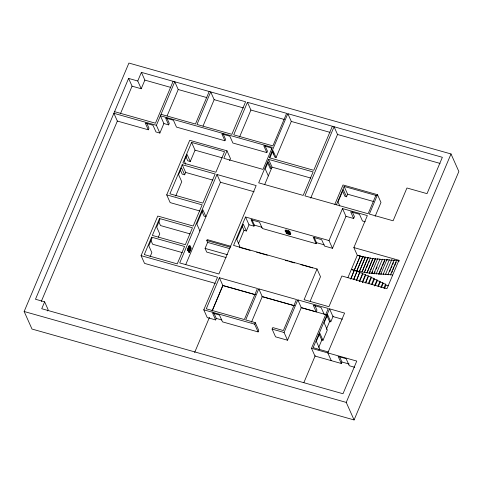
<?xml version="1.0" encoding="UTF-8"?>
<svg xmlns="http://www.w3.org/2000/svg" width="483" height="483" viewBox="0 0 483 483"><rect width="100%" height="100%" fill="white"/><g stroke="black" fill="none" stroke-linecap="round" stroke-linejoin="round"><path stroke-width="0.72" d="M24.15 311.505L128.913 63.056L451.007 153.956L458.85 171.495L354.087 419.944L31.993 329.044L24.15 311.505L346.239 402.405L354.087 419.944M128.599 78.415L132.064 86.161L141.217 88.745L137.752 80.999L128.599 78.415L35.476 299.249L44.635 301.839L48.101 309.585L47.515 310.961M41.284 301.446L117.351 121.058L113.885 113.306L156.401 125.308L159.867 133.054L155.985 131.962L152.978 125.242L145.28 123.068L148.287 129.788L117.351 121.058M120.376 113.873L132.064 86.161M44.635 301.839L41.731 308.722L342.996 393.748L356.768 361.079L311.487 348.297L328.277 308.48L297.812 299.883L284.07 332.479L287.536 340.225L275.564 336.844L272.098 329.098L272.744 327.571L283.37 330.565L296.465 299.502L258.791 288.87L245.69 319.933L255.278 322.638L258.743 330.39L258.103 331.918L222.518 321.871L219.463 315.037L212.58 313.099L215.641 319.933L207.249 317.566L203.784 309.814L217.525 277.224L141.078 255.646L157.772 216.052L193.194 226.044L202.129 204.864L166.707 194.866L189.716 140.299L226.986 150.817L230.451 158.563L229.588 160.616M137.752 80.999L141.398 72.359L245.599 101.768L231.876 134.31L196.973 124.457L210.691 91.915L214.156 99.667L203.065 125.972M141.217 88.745L144.864 80.106L141.398 72.359M148.287 129.788L148.975 128.146L146.874 123.443M173.125 81.313L155.46 123.207L114.574 111.664M156.401 125.308L174.755 81.778L178.221 89.524L167.13 115.829M159.867 133.054L163.882 123.539L160.416 115.793L272.285 147.363L262.994 169.394L223.816 158.333L226.986 150.817M163.882 123.539L168.658 124.886L169.279 123.413L166.828 117.93M209.187 91.492L195.464 124.034L161.038 114.314M151.626 237.177L144.284 254.583L177.237 263.887L184.578 246.475L151.626 237.177L152.048 238.119L148.806 245.805L151.849 252.609L150.092 256.775M159.499 218.503L152.362 235.42L185.321 244.718L192.451 227.801L159.499 218.503L159.921 219.445L156.703 227.082L159.746 233.887L158.346 237.201M182.194 164.685L169.913 193.804L202.866 203.108L215.146 173.989L182.194 164.685L185.659 172.431L184.657 174.804L182.194 174.109L180.467 170.251M191.582 142.413L182.93 162.928L215.889 172.232L224.541 151.716L191.582 142.413L195.047 150.159L190.266 161.497L187.802 160.803L185.768 156.305M175.685 196.08L181.741 181.723L178.577 174.653L181.493 167.74L184.657 174.804M168.658 124.886L165.591 118.033L173.427 120.243L176.494 127.101L224.921 140.764L225.543 139.291L223.104 133.839M216.994 174.508L179.712 262.921L218.896 273.982L256.177 185.569L216.994 174.508L220.459 182.254L185.738 264.593M247.447 102.287L233.724 134.829L272.907 145.89L286.63 113.348L247.447 102.287L250.912 110.039L239.526 137.039M189.27 250.417A1.171 0.374 -74.2 0 1 188.624 250.931L187.911 250.731L187.615 250.067A1.171 0.374 -74.2 0 1 187.815 248.552L188.762 246.306A1.171 0.374 -74.2 0 1 189.414 245.799L190.121 245.998L191.039 248.039A1.171 0.374 -74.2 0 1 190.833 249.554L189.553 252.591L188.847 252.392L188.618 251.891L190.217 248.177L190.61 249.053L189.33 252.09L189.553 252.591M188.624 250.931L188.322 250.266A1.171 0.374 -74.2 0 1 188.527 248.751L189.475 246.511A1.171 0.374 -74.2 0 1 190.121 245.998M188.575 249.156L189.282 247.477L188.986 246.807M189.046 249.922L189.994 247.676L189.698 247.006L188.75 249.252L189.046 249.922L188.34 249.717M226.122 257.566L206.736 252.096L205.088 248.407L207.618 242.4L206.784 240.534L207.177 239.61L230.868 246.3M224.921 140.764L221.872 133.948L229.836 136.2L232.884 143.016L266.827 152.592L267.449 151.119L265.004 145.661M268.572 159.372L258.677 182.846L303.185 195.41L313.081 171.93L268.572 159.372L272.038 167.118L264.672 184.584M334.84 204.339L343.008 184.971L377.519 194.709L369.35 214.084L393.108 220.785L406.94 187.984L427.026 193.653L442.356 157.301L287.838 113.686L269.26 157.736L313.775 170.3L332.346 126.25M219.373 277.743L206.277 308.812L244.35 319.553L257.445 288.49L219.373 277.743L222.868 285.556L212.097 311.1M270.118 157.422L272.98 150.63L276.077 157.549L274.869 157.204L272.056 150.919M245.539 217.006L249.005 224.752L253.955 226.147L251.1 219.759L259.486 222.126L262.347 228.513L316.105 243.692L313.25 237.304L321.642 239.671L324.498 246.058L332.485 248.31L329.02 240.564L245.539 217.006L233.561 245.418L317.035 268.977L320.501 276.723L310.14 301.295M238.385 243.728L244.03 230.337L242.182 226.213M276.077 157.549L291.303 121.438L287.838 113.686M212.067 311.034L222.838 285.489L255.169 294.612M194.631 352.518L209.477 317.313M239.308 247.749L239.882 246.396L236.803 239.52L243.299 224.124L246.372 231.001L244.03 230.337M246.372 231.001L249.005 224.752M253.955 226.147L254.384 225.132L251.812 219.385M215.641 319.933L216.281 318.406L213.836 312.936M286.926 231.804L286.642 232.474A1.171 0.398 22.9 0 1 285.35 231.677L285.338 230.337A1.171 0.398 22.9 0 1 286.184 230.137L288.538 230.802A1.171 0.398 22.9 0 1 289.83 231.599L290.742 233.645L290.458 234.321A1.171 0.398 22.9 0 1 289.619 234.521L286.425 233.621L286.202 233.12L286.485 232.444L289.679 233.343L289.395 234.02L286.202 233.12M285.35 231.677L285.634 231.001M285.055 231.007A1.171 0.398 22.9 0 1 285.139 230.765A1.165 0.398 22.9 0 1 285.894 230.808L286.178 230.131M289.063 231.967L288.78 232.643L286.419 231.973L286.703 231.303L288.472 231.798M286.425 233.621L286.485 232.444M290.458 234.321L289.546 232.275A1.171 0.398 22.9 0 0 288.254 231.478L288.538 230.802M251.486 322.161L262.257 296.616L258.791 288.87M289.546 232.275L289.83 231.599M258.103 331.918L254.638 324.171L255.278 322.638M310.702 198.108L337.532 134.485L334.067 126.733L304.9 195.893L368.131 213.74L375.865 195.398M316.105 243.692L316.534 242.677L314.246 237.564M336.41 204.786L344.144 186.444L377.084 195.742M342.296 190.423L344.947 196.339L346.516 196.786L347.609 194.196L344.144 186.444M317.035 268.977L304.085 299.689L328.929 306.699L341.879 275.992L386.943 288.707L398.928 260.295L353.864 247.574L367.352 215.581L342.507 208.571L329.02 240.564M287.536 340.225L301.277 307.629L297.812 299.883M332.485 248.31L345.973 216.318L342.507 208.571M345.973 216.318L353.653 218.485L354.431 216.638L352.336 211.946M301.277 307.629L316.226 311.849L316.969 310.092L314.916 305.504M331.266 360.65L327.8 352.904L344.59 313.081L329.527 308.83L313.147 347.675L328.211 351.926M347.911 277.647L357.299 255.253L360.27 256.093L354.28 270.299L351.31 269.466L354.311 270.371L350.598 279.162M303.879 382.578L315.236 355.657M318.726 347.374L321.932 339.778M326.297 329.424L329.786 321.141M375.146 216.293L380.984 202.455L377.519 194.709M318.955 349.879L319.535 348.491L316.329 341.312L319.782 333.119L322.988 340.298L321.738 339.947L319.112 334.073M322.988 340.298L327.335 329.998L324.123 322.825L327.583 314.626L330.789 321.799L329.539 321.449L326.623 314.922M330.789 321.799L333.198 316.093M354.232 270.202L360.227 255.996L362.854 256.733L356.859 270.945L354.232 270.202L350.978 278.685M356.786 270.776L362.775 256.57L365.402 257.312L359.412 271.518L356.859 270.945M353.604 279.428L357.028 271.307L354.401 270.571M353.707 279.663L357.028 271.307M359.412 271.518L365.299 257.077L367.998 257.837M356.333 280.406L359.757 272.285L357.13 271.543M356.78 280.092L359.757 272.285M359.31 271.283L362.002 272.044L367.877 257.572L372.967 258.683L366.977 272.895L364.345 272.152L370.34 257.946M362.292 271.368L367.714 258.514M359.195 281.535L362.618 273.414L359.92 272.654M359.69 281.323L362.83 273.879L362.618 273.414M365.082 271.168L365.939 269.134M366.506 267.781L367.937 264.4M368.505 263.048L369.362 261.019M362.316 282.066L365.456 274.622L362.83 273.879M362.54 282.567L365.679 275.123L365.456 274.622M366.977 272.895L372.816 258.351L375.442 259.093L375.249 258.659L377.875 259.401L377.621 258.834L381.981 259.594M366.826 272.557L369.453 273.3L369.26 272.865L375.249 258.659M365.45 282.627L368.306 275.865L365.679 275.123M369.453 273.3L370.31 271.271M370.878 269.919L371.735 267.89M372.302 266.531L375.158 259.769M365.631 283.032L368.481 276.264L368.306 275.865M369.26 272.865L371.886 273.607L371.632 273.04L377.621 258.834M371.886 273.607L372.737 271.579M368.257 283.775L371.107 277.007L368.481 276.264M368.843 283.762L371.409 277.677L371.107 277.007M371.632 273.04L374.259 273.783L374.017 273.245L380.006 259.039M374.259 273.783L375.11 271.754M376.251 269.043L377.108 267.014M371.469 284.505L374.035 278.413L371.409 277.677M374.017 273.245L376.643 273.988L376.402 273.45L382.397 259.244L387.227 260.198L386.925 259.534L391.942 260.482L391.659 259.848L394.357 260.609L394.098 260.041L399.284 261.098L398.928 260.295M372.097 284.596L374.379 279.186L374.035 278.413M376.402 273.45L379.028 274.193L378.823 273.728L384.812 259.522M311.487 348.297L314.952 356.043L341.306 363.482L341.934 361.996L339.634 356.865M379.028 274.193L380.459 270.812M381.027 269.46L381.884 267.431M382.451 266.079L384.734 260.663M374.44 286.014L377.006 279.923L374.379 279.186M375.333 285.393L377.332 280.659L377.006 279.923M378.823 273.728L381.238 274.41L380.936 273.74L386.925 259.534M377.966 286.135L379.958 281.402L377.332 280.659M380.936 273.74L383.562 274.483L383.321 273.946L389.316 259.739M378.231 286.739L380.23 282L379.958 281.402M383.321 273.946L385.947 274.688L385.663 274.054L391.659 259.848M380.858 287.482L382.856 282.742L380.23 282M381.455 287.506L383.17 283.443L382.856 282.742M385.663 274.054L388.362 274.815L388.109 274.247L394.098 260.041M389.793 271.434L390.644 269.405M391.218 268.047L392.075 266.018M392.643 264.666L393.5 262.637M383.87 288.182L385.585 284.125L383.17 283.443M384.577 288.442L386.002 285.061L385.585 284.125M388.109 274.247L390.807 275.008L390.596 274.543L396.591 260.337M391.665 272.98L392.516 270.951M393.09 269.599L393.947 267.564M394.514 266.211L396.229 262.154M346.239 402.405L451.007 153.956M144.864 80.106L170.825 87.435M178.221 89.524L206.911 97.62M214.156 99.667L243.366 107.908M250.912 110.039L284.288 119.458M291.303 121.438L330.07 132.378M337.532 134.485L440.055 163.417M272.038 167.118L310.804 178.058M195.047 150.159L222.271 157.844M347.609 194.196L373.558 201.52M365.251 221.757L362.461 220.972L359.467 214.271L350.658 211.783L353.653 218.485M185.659 172.431L212.882 180.117M220.459 182.254L254.13 191.757M285.894 230.808L288.254 231.478M254.384 225.132L262.076 227.306M316.534 242.677L324.226 244.845M360.958 256.346L362.268 256.714M364.242 257.276L362.775 256.57M199.811 210.974L170.173 202.612L166.707 194.866M390.596 274.543L392.619 275.111M361.888 271.778L364.514 272.521L364.345 272.152M386.002 285.061L388.628 285.803M240.51 247.634L250.116 250.345M256.642 252.186L267.286 255.193M300.933 264.612L312.646 267.914M285.441 260.391L287.53 260.977M288.925 261.375L294.485 262.945M190.139 233.917L160.501 225.555L158.672 221.468M206.784 240.534L230.482 247.224M207.618 242.4L229.878 248.679M205.088 248.407L227.342 254.686M188.762 246.306L189.475 246.511M189.282 247.477L189.994 247.676M190.326 247.839L191.039 248.039M189.904 248.854L190.61 249.053M187.815 248.552L188.527 248.751M187.615 250.067L188.322 250.266M188.618 251.891L189.33 252.09M182.26 252.591L152.622 244.229L150.799 240.142M215.213 283.34L144.544 263.392L141.078 255.646M262.257 296.616L294.135 305.612M326.152 314.65L324.057 314.059L321.123 307.502L313.292 305.292L316.226 311.849M342.314 319.209L332.992 316.582L329.527 308.83M222.868 285.556L255.447 294.751M261.961 296.592L294.533 305.781M301.048 307.623L326.116 314.699M203.784 309.814L254.638 324.171M272.098 329.098L284.07 332.479M216.281 318.406L221.788 319.957M341.934 361.996L349.185 364.043M354.757 367.279L349.281 365.734L346.124 358.676L338.148 356.424L341.306 363.482M190.266 161.497L187.072 154.433L184.289 161.044L185.738 164.256M382.397 259.244L382.633 259.782M346.516 196.786L343.28 189.553L338.04 201.979L339.803 205.921M372.816 258.351L372.967 258.683M367.877 257.572L368.251 258.405M365.299 257.077L365.553 257.644M360.227 255.996L357.329 255.32L353.864 247.574M271.621 149.181L271.005 147.816L263.772 145.775L266.827 152.592M272.841 151.91L273.752 153.95M267.612 162.747L270.148 168.404L271.355 168.748L268.258 161.829L265.239 168.99L268.331 175.909M288.78 232.643L288.478 231.979L286.117 231.309L286.419 231.973M289.003 233.144L289.395 234.02M201.948 211.343L204.098 216.149L205.945 216.674L202.872 209.803L196.847 224.094L199.92 230.965M290.742 233.645A1.171 0.398 22.9 0 1 290.506 233.923M188.442 250.466A1.171 0.374 -74.2 0 1 187.911 250.731"/></g></svg>
